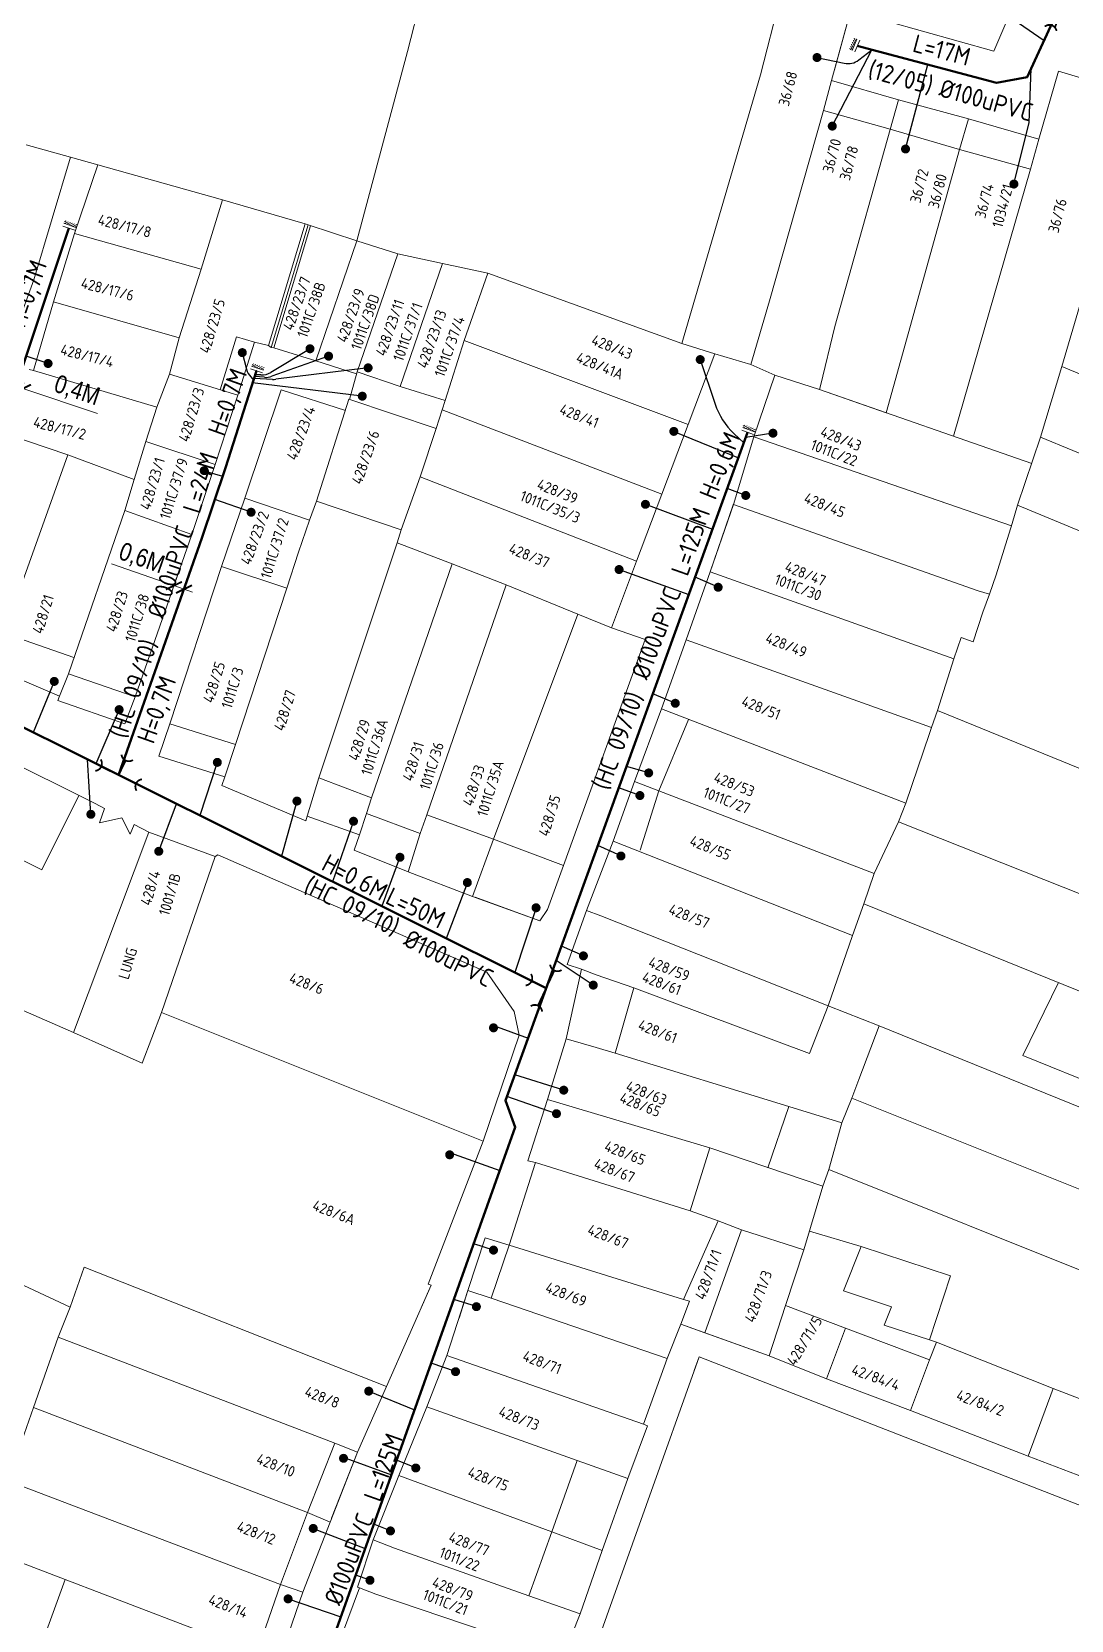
# Model space of a CAD drawing. Header units: inches. Extents: x 595615 to 1194060, y 1190840 to 2385448.
# Drawn here: x 596665.9 to 596723.7, y 1191981.4 to 1192069.7 of the extents above; entities that cross this region are included whole.
import ezdxf
from ezdxf.enums import TextEntityAlignment as Align

# ---------------------------------------------------------------- set-up
doc = ezdxf.new("R2010")
doc.units = ezdxf.units.IN
doc.header["$MEASUREMENT"] = 0
doc.layers.get('Defpoints').update_dxf_attribs({"color": 1})
for name, color, linetype, lineweight in [('Chitiet', 4, 'Continuous', 9), ('DN 100 uPVC', 4, 'Continuous', 50), ('DN 25 PE', 40, 'Continuous', 30), ('DOSAU', 2, 'Continuous', 20), ('DUONG CACH LE', 112, 'Continuous', 5), ('NAM-CDAI', 220, 'Continuous', 25), ('Nen_HTHANH-TP', 9, 'Continuous', 0), ('Nen_SN-HTHANH-TP_new', 7, 'Continuous', 0), ('Nen_SN_HTHANH_old', 9, 'Continuous', 0), ('Te', 4, 'Continuous', 15), ('TEXT PIPE', 3, 'Continuous', 25), ('TLK 15', 220, 'Continuous', 20)]:
    doc.layers.add(name, color=color, linetype=linetype, lineweight=lineweight)
doc.styles.add('Sonha_QTB', font='isocp.shx', dxfattribs={"height": 0.6, "bigfont": 'bigfont.shx'})
doc.styles.add('text', font='isocp2.shx')
doc.styles.add('VNI-HC', font='VHELVCN_0.TTF')
doc.dimstyles.new('DUONG KICH THUOC', dxfattribs={"dimtxt": 1, "dimasz": 0.7, "dimexe": 0.5, "dimexo": 0.3, "dimgap": 0.2, "dimtad": 1, "dimzin": 0, "dimdsep": 46, "dimtxsty": 'VNI-HC', "dimblk": 'ARCHTICK', "dimcen": 0.09, "dimdle": 0.5, "dimclrd": 256, "dimclre": 256, "dimclrt": 256, "dimadec": 0, "dimazin": 0, "dimtfac": 1, "dimtofl": 0, "dimtmove": 0, "dimatfit": 3, "dimfxl": 1, "dimtolj": 1, "dimtzin": 0, "dimlwd": -1, "dimlwe": -1, "dimarcsym": 0})

# ---------------------------------------------------------------- blocks, each defined once
blk = doc.blocks.new('BIT')
at = {"layer": 'Chitiet', "ltscale": 100}
for p, q in [((0.35, 0), (-0.35, 0)), ((-0.303, -0.163), (-0.35, -0.21)), ((0.35, -0.163), (-0.35, -0.163)), ((-0.179, -0.163), (-0.342, -0.325)), ((-0.056, -0.163), (-0.218, -0.325)), ((0.068, -0.163), (-0.094, -0.325)), ((0.192, -0.163), (0.029, -0.325)), ((0.316, -0.163), (0.153, -0.325)), ((0.35, -0.252), (0.277, -0.325))]:
    blk.add_line(p, q, dxfattribs=at)
blk = doc.blocks.new('TLK 15')
at = {"layer": 'TLK 15', "linetype": 'Continuous', "const_width": 0.25}
blk.add_lwpolyline([(-0.125, 0, 1), (0.125, 0, 1)], format="xyb", close=True, dxfattribs=at)
blk = doc.blocks.new('ONG NOI')
at = {"layer": 'Chitiet', "ltscale": 100, "const_width": 0.1}
for points in [[(-0.946, -0.347, 0.571257), (-0.946, 0.353)], [(0.973, 0.353, 0.571257), (0.973, -0.347)]]:
    blk.add_lwpolyline(points, format="xyb", dxfattribs=at)
for points in [[(0.825, 0.203), (-0.799, 0.203)], [(0.825, -0.197), (-0.799, -0.197)]]:
    blk.add_lwpolyline(points, dxfattribs=at)
blk = doc.blocks.new('TE1')
at = {"layer": 'Chitiet', "ltscale": 100, "const_width": 0.1}
for points in [[(-0.35, 1.276, 0.571257), (0.35, 1.276)], [(1.098, 0.35, 0.571257), (1.098, -0.35)], [(0.35, -1.276, 0.571257), (-0.35, -1.276)]]:
    blk.add_lwpolyline(points, format="xyb", dxfattribs=at)
for points in [[(0, -1.076), (0, 1.076)], [(0.898, 0), (0, 0)]]:
    blk.add_lwpolyline(points, dxfattribs=at)
blk = doc.blocks.new('_ArchTick')
at = {"color": 0, "linetype": 'ByBlock', "const_width": 0.15}
blk.add_lwpolyline([(-0.5, -0.5), (0.5, 0.5)], dxfattribs=at)
blk = doc.blocks.new('*D222')
at = {"layer": 'Defpoints', "color": 0}
for p in [(596665.05, 1192050.014), (596665.428, 1192049.888), (596665.428, 1192049.888)]:
    blk.add_point(p, dxfattribs=at)
at = {"layer": 'DUONG CACH LE'}
for p, q in [((596665.05, 1192050.014), (596664.386, 1192050.234)), ((596664.956, 1192049.729), (596664.893, 1192049.539)), ((596665.334, 1192049.604), (596665.271, 1192049.414)), ((596665.428, 1192049.888), (596669.577, 1192048.513))]:
    blk.add_line(p, q, dxfattribs=at)
at = {"layer": 'DUONG CACH LE', "xscale": 0.7, "yscale": 0.7, "zscale": 0.7}
for p, rotation in [((596665.05, 1192050.014), 341.6589083377904), ((596665.428, 1192049.888), 161.6589083377903)]:
    blk.add_blockref('_ArchTick', p, dxfattribs=dict(at, rotation=rotation))
at = {"layer": 'DUONG CACH LE', "insert": (596668.418, 1192049.737), "char_height": 1, "attachment_point": 5, "rotation": 341.65891, "style": 'VNI-HC'}
blk.add_mtext('\\A1;0,4M', dxfattribs=at)
blk = doc.blocks.new('*D223')
at = {"layer": 'Defpoints', "color": 0}
for p in [(596673.815, 1192038.935), (596673.815, 1192038.935), (596674.376, 1192038.739)]:
    blk.add_point(p, dxfattribs=at)
at = {"layer": 'DUONG CACH LE'}
for p, q in [((596673.815, 1192038.935), (596670.35, 1192040.145)), ((596673.914, 1192039.218), (596673.98, 1192039.407)), ((596674.848, 1192038.574), (596673.815, 1192038.935)), ((596674.475, 1192039.022), (596674.541, 1192039.211))]:
    blk.add_line(p, q, dxfattribs=at)
at = {"layer": 'DUONG CACH LE', "xscale": 0.7, "yscale": 0.7, "zscale": 0.7}
for p, rotation in [((596673.815, 1192038.935), 160.7590098536784), ((596674.376, 1192038.739), 340.7590098536784)]:
    blk.add_blockref('_ArchTick', p, dxfattribs=dict(at, rotation=rotation))
at = {"layer": 'DUONG CACH LE', "insert": (596672.015, 1192040.408), "char_height": 1, "attachment_point": 5, "rotation": 340.75901, "style": 'VNI-HC'}
blk.add_mtext('\\A1;0,6M', dxfattribs=at)

msp = doc.modelspace()

# ---------------------------------------------------------------- linework, layer by layer
at = {"layer": 'DN 100 uPVC'}
for points in [[(596711.79, 1192068.939), (596719.532, 1192066.893), (596721.24, 1192067.207), (596722.757, 1192070.512)], [(596659.602, 1192033.496), (596665.401, 1192051.076), (596667.984, 1192058.812)], [(596678.406, 1192050.876), (596678.406, 1192050.876), (596676.685, 1192045.492), (596675.375, 1192041.583), (596670.746, 1192028.404)], [(596664.773, 1191930.098), (596692.787, 1192008.835), (596692.787, 1192008.835), (596692.239, 1192010.312), (596705.699, 1192047.455)], [(596694.504, 1192016.561), (596662.705, 1192032.412), (596648.676, 1192037.313)]]:
    msp.add_lwpolyline(points, dxfattribs=at)
at = {"layer": 'DN 25 PE'}
for p, q in [((596719.319, 1192071.208), (596722.174, 1192069.242)), ((596710.404, 1192064.484), (596712.61, 1192068.723)), ((596711.886, 1192068.165), (596712.61, 1192068.723)), ((596709.556, 1192068.298), (596711.069, 1192067.979)), ((596714.477, 1192063.212), (596715.716, 1192067.902)), ((596721.351, 1192064.691), (596721.459, 1192067.684)), ((596720.5, 1192061.263), (596721.351, 1192064.691)), ((596677.619, 1192051.891), (596677.858, 1192050.962)), ((596681.381, 1192052.106), (596679.206, 1192050.794)), ((596666.824, 1192051.287), (596665.607, 1192051.694)), ((596682.414, 1192051.693), (596679.263, 1192050.573)), ((596684.611, 1192051.045), (596679.473, 1192050.41)), ((596703.067, 1192051.504), (596703.892, 1192049.03)), ((596678.084, 1192050.542), (596678.243, 1192050.366)), ((596684.287, 1192049.468), (596678.192, 1192050.206)), ((596679.304, 1192050.404), (596678.271, 1192050.452)), ((596678.858, 1192050.518), (596678.304, 1192050.557)), ((596678.65, 1192050.651), (596678.338, 1192050.664)), ((596701.599, 1192047.512), (596705.186, 1192046.039)), ((596704.936, 1192047.39), (596705.487, 1192046.869)), ((596707.11, 1192047.41), (596705.596, 1192047.17)), ((596675.502, 1192045.328), (596676.525, 1192045.015)), ((596705.596, 1192043.949), (596704.569, 1192044.335)), ((596678.106, 1192043.016), (596676.091, 1192043.72)), ((596700.02, 1192043.457), (596703.748, 1192042.072)), ((596698.557, 1192039.832), (596702.433, 1192038.442)), ((596704.064, 1192038.846), (596702.783, 1192039.407)), ((596667.169, 1192033.613), (596665.987, 1192030.776)), ((596701.681, 1192032.395), (596700.436, 1192032.93)), ((596670.773, 1192032.043), (596669.481, 1192029.034)), ((596669.201, 1192026.222), (596669.01, 1192029.269)), ((596676.23, 1192029.111), (596675.262, 1192026.153)), ((596700.202, 1192028.523), (596698.969, 1192028.884)), ((596699.713, 1192027.267), (596698.538, 1192027.693)), ((596672.975, 1192024.165), (596673.953, 1192026.805)), ((596680.655, 1192026.959), (596679.801, 1192023.89)), ((596683.798, 1192025.838), (596682.636, 1192022.477)), ((596698.66, 1192023.905), (596697.374, 1192024.482)), ((596686.381, 1192023.834), (596685.369, 1192021.114)), ((596690.124, 1192022.427), (596688.955, 1192019.327)), ((596693.943, 1192021.028), (596692.758, 1192017.431)), ((596696.575, 1192018.352), (596695.348, 1192018.892)), ((596697.123, 1192016.726), (596695.057, 1192018.089)), ((596691.579, 1192014.477), (596693.496, 1192013.782)), ((596695.483, 1192010.886), (596692.757, 1192011.742)), ((596695.077, 1192009.579), (596692.319, 1192010.532)), ((596689.142, 1192007.419), (596691.93, 1192006.427)), ((596691.578, 1192001.993), (596690.477, 1192002.342)), ((596690.627, 1191998.85), (596689.379, 1191999.257)), ((596689.47, 1191995.236), (596688.116, 1191995.707)), ((596684.645, 1191994.151), (596687.191, 1191993.107)), ((596683.369, 1191990.418), (596685.905, 1191989.492)), ((596687.258, 1191989.88), (596686.195, 1191990.307)), ((596681.561, 1191986.521), (596684.451, 1191985.407)), ((596685.851, 1191986.382), (596684.93, 1191986.752)), ((596684.714, 1191983.636), (596683.922, 1191983.919)), ((596680.161, 1191982.602), (596683.101, 1191981.612))]:
    msp.add_line(p, q, dxfattribs=at)
for centre, radius, start, end in [((596711.276, 1192068.957), 1, 258.09377, 307.59115), ((596678.827, 1192051.212), 1, 194.46006, 222.08209), ((596678.69, 1192051.651), 1, 267.72872, 301.082), ((596678.928, 1192051.515), 1, 265.96774, 289.57482), ((596679.351, 1192051.403), 1, 267.31951, 277.04055), ((596707.686, 1192050.295), 4, 198.43265, 226.56877)]:
    msp.add_arc(centre, radius, start, end, dxfattribs=at)
at = {"layer": 'Nen_HTHANH-TP', "linetype": 'Continuous'}
for p, q in [((596689.159, 1192077.86), (596686.796, 1192068.638)), ((596707.603, 1192071.964), (596706.407, 1192067.344)), ((596710.367, 1192067.027), (596711.494, 1192071.128)), ((596711.494, 1192071.128), (596710.537, 1192067.617)), ((596711.494, 1192071.128), (596710.537, 1192067.617)), ((596720.644, 1192071.615), (596719.389, 1192068.65)), ((596720.644, 1192071.615), (596719.389, 1192068.65)), ((596719.389, 1192068.65), (596720.644, 1192071.615)), ((596686.796, 1192068.638), (596683.985, 1192058.115)), ((596706.407, 1192067.344), (596702.039, 1192052.4)), ((596710.367, 1192067.027), (596709.909, 1192065.356)), ((596710.367, 1192067.027), (596709.909, 1192065.356)), ((596710.367, 1192067.027), (596709.909, 1192065.356)), ((596714.078, 1192065.95), (596710.367, 1192067.027)), ((596710.367, 1192067.027), (596714.078, 1192065.95)), ((596722.977, 1192067.547), (596721.89, 1192063.766)), ((596722.977, 1192067.547), (596727.658, 1192066.111)), ((596714.078, 1192065.95), (596710.538, 1192053.347)), ((596710.538, 1192053.347), (596714.078, 1192065.95)), ((596710.538, 1192053.347), (596714.078, 1192065.95)), ((596717.979, 1192064.883), (596714.078, 1192065.95)), ((596714.078, 1192065.95), (596717.979, 1192064.883)), ((596709.909, 1192065.356), (596706.917, 1192054.764)), ((596709.909, 1192065.356), (596706.917, 1192054.764)), ((596709.909, 1192065.356), (596706.917, 1192054.764)), ((596709.909, 1192065.356), (596713.62, 1192064.309)), ((596713.62, 1192064.309), (596717.471, 1192063.182)), ((596717.471, 1192063.182), (596717.979, 1192064.883)), ((596717.471, 1192063.182), (596717.979, 1192064.883)), ((596717.979, 1192064.883), (596717.471, 1192063.182)), ((596721.89, 1192063.766), (596717.979, 1192064.883)), ((596717.979, 1192064.883), (596721.89, 1192063.766)), ((596717.979, 1192064.883), (596721.89, 1192063.766)), ((596665.6, 1192063.441), (596668.071, 1192062.763)), ((596721.421, 1192062.096), (596717.471, 1192063.182)), ((596721.421, 1192062.096), (596721.89, 1192063.766)), ((596721.89, 1192063.766), (596721.421, 1192062.096)), ((596721.421, 1192062.096), (596721.89, 1192063.766)), ((596666.026, 1192055.941), (596668.071, 1192062.763)), ((596668.071, 1192062.763), (596669.581, 1192062.334)), ((596669.581, 1192062.334), (596668.294, 1192058.513)), ((596669.581, 1192062.334), (596676.513, 1192060.379)), ((596717.148, 1192047.243), (596721.421, 1192062.096)), ((596676.513, 1192060.379), (596675.326, 1192056.538)), ((596681.114, 1192059.043), (596676.513, 1192060.379)), ((596679.069, 1192052.281), (596681.114, 1192059.043)), ((596679.219, 1192052.182), (596681.274, 1192058.993)), ((596679.369, 1192052.162), (596681.414, 1192058.943)), ((596681.114, 1192059.043), (596681.274, 1192058.993)), ((596683.985, 1192058.115), (596681.274, 1192058.993)), ((596668.294, 1192058.513), (596667.127, 1192054.722)), ((596675.326, 1192056.538), (596668.294, 1192058.513)), ((596681.7, 1192051.434), (596683.985, 1192058.115)), ((596683.985, 1192058.115), (596686.265, 1192057.377)), ((596666.026, 1192055.941), (596662.185, 1192057.128)), ((596684.001, 1192050.815), (596686.265, 1192057.377)), ((596688.746, 1192056.849), (596686.265, 1192057.377)), ((596674.109, 1192052.717), (596675.326, 1192056.538)), ((596686.391, 1192050.007), (596688.746, 1192056.849)), ((596688.746, 1192056.849), (596691.256, 1192056.311)), ((596691.256, 1192056.311), (596689.939, 1192052.56)), ((596691.256, 1192056.311), (596702.039, 1192052.4)), ((596665.088, 1192053.35), (596666.026, 1192055.941)), ((596667.127, 1192054.722), (596666.01, 1192050.891)), ((596674.109, 1192052.717), (596667.127, 1192054.722)), ((596706.917, 1192054.764), (596705.87, 1192051.223)), ((596705.87, 1192051.223), (596706.917, 1192054.764)), ((596705.87, 1192051.223), (596706.917, 1192054.764)), ((596723.16, 1192051.117), (596724.237, 1192054.778)), ((596724.237, 1192054.778), (596723.16, 1192051.117)), ((596724.237, 1192054.778), (596723.16, 1192051.117)), ((596673.571, 1192050.697), (596674.109, 1192052.717)), ((596677.289, 1192052.76), (596676.381, 1192049.829)), ((596677.289, 1192052.76), (596678.289, 1192052.481)), ((596710.538, 1192053.347), (596709.751, 1192050.036)), ((596709.751, 1192050.036), (596710.538, 1192053.347)), ((596710.538, 1192053.347), (596709.751, 1192050.036)), ((596677.372, 1192049.52), (596678.289, 1192052.481)), ((596678.289, 1192052.481), (596679.069, 1192052.281)), ((596679.069, 1192052.281), (596679.219, 1192052.182)), ((596679.219, 1192052.182), (596679.369, 1192052.162)), ((596679.369, 1192052.162), (596681.7, 1192051.434)), ((596689.939, 1192052.56), (596688.892, 1192049.229)), ((596689.939, 1192052.56), (596702.393, 1192047.89)), ((596702.039, 1192052.4), (596703.87, 1192051.831)), ((596703.87, 1192051.831), (596702.393, 1192047.89)), ((596702.393, 1192047.89), (596703.87, 1192051.831)), ((596705.87, 1192051.223), (596703.87, 1192051.831)), ((596703.87, 1192051.831), (596705.87, 1192051.223)), ((596665.78, 1192050.951), (596666.01, 1192050.891)), ((596672.862, 1192048.866), (596666.01, 1192050.891)), ((596681.7, 1192051.434), (596683.971, 1192050.705)), ((596683.583, 1192049.281), (596684.001, 1192050.815)), ((596684.001, 1192050.815), (596686.391, 1192050.007)), ((596705.87, 1192051.223), (596707.221, 1192050.644)), ((596705.87, 1192051.223), (596707.221, 1192050.644)), ((596705.87, 1192051.223), (596707.221, 1192050.644)), ((596723.16, 1192051.117), (596721.973, 1192047.196)), ((596723.16, 1192051.117), (596721.973, 1192047.196)), ((596723.16, 1192051.117), (596721.973, 1192047.196)), ((596723.16, 1192051.117), (596743.207, 1192042.783)), ((596672.862, 1192048.866), (596673.571, 1192050.697)), ((596677.372, 1192049.52), (596673.571, 1192050.697)), ((596686.391, 1192050.007), (596688.892, 1192049.229)), ((596707.221, 1192050.644), (596706.053, 1192047.203)), ((596706.053, 1192047.203), (596707.221, 1192050.644)), ((596707.221, 1192050.644), (596706.053, 1192047.203)), ((596707.221, 1192050.644), (596709.691, 1192049.836)), ((596707.221, 1192050.644), (596709.691, 1192049.836)), ((596707.221, 1192050.644), (596709.691, 1192049.836)), ((596709.751, 1192050.036), (596709.691, 1192049.836)), ((596709.691, 1192049.836), (596709.751, 1192050.036)), ((596709.751, 1192050.036), (596709.691, 1192049.836)), ((596676.115, 1192045.679), (596677.372, 1192049.52)), ((596677.756, 1192043.8), (596679.785, 1192049.826)), ((596679.785, 1192049.826), (596683.346, 1192048.679)), ((596683.542, 1192049.295), (596681.736, 1192043.624)), ((596683.542, 1192049.295), (596688.393, 1192047.679)), ((596688.892, 1192049.229), (596688.732, 1192048.709)), ((596709.691, 1192049.836), (596721.49, 1192045.733)), ((596709.691, 1192049.836), (596713.392, 1192048.549)), ((596709.691, 1192049.836), (596713.392, 1192048.549)), ((596672.264, 1192046.956), (596672.862, 1192048.866)), ((596688.393, 1192047.679), (596688.732, 1192048.709)), ((596688.732, 1192048.709), (596700.926, 1192044.019)), ((596667.914, 1192046.212), (596664.583, 1192047.34)), ((596688.393, 1192047.679), (596687.495, 1192044.978)), ((596702.393, 1192047.89), (596700.926, 1192044.019)), ((596700.926, 1192044.019), (596702.393, 1192047.89)), ((596671.605, 1192044.845), (596672.264, 1192046.956)), ((596676.115, 1192045.679), (596672.264, 1192046.956)), ((596706.053, 1192047.203), (596704.916, 1192043.452)), ((596706.053, 1192047.203), (596704.916, 1192043.452)), ((596706.053, 1192047.203), (596704.916, 1192043.452)), ((596720.359, 1192042.262), (596706.053, 1192047.203)), ((596716.826, 1192043.482), (596706.053, 1192047.203)), ((596706.053, 1192047.203), (596716.826, 1192043.482)), ((596721.554, 1192045.926), (596721.973, 1192047.196)), ((596721.973, 1192047.196), (596721.554, 1192045.926)), ((596721.973, 1192047.196), (596721.554, 1192045.926)), ((596721.973, 1192047.196), (596747.572, 1192036.527)), ((596664.392, 1192036.29), (596667.914, 1192046.212)), ((596671.605, 1192044.845), (596667.914, 1192046.212)), ((596674.808, 1192041.778), (596676.115, 1192045.679)), ((596720.707, 1192043.405), (596721.554, 1192045.926)), ((596721.554, 1192045.926), (596720.707, 1192043.405)), ((596721.554, 1192045.926), (596720.707, 1192043.405)), ((596671.087, 1192043.105), (596671.605, 1192044.845)), ((596687.495, 1192044.978), (596686.448, 1192042.037)), ((596687.495, 1192044.978), (596699.519, 1192040.288)), ((596676.459, 1192040.009), (596677.756, 1192043.8)), ((596677.756, 1192043.8), (596681.357, 1192042.583)), ((596700.926, 1192044.019), (596699.519, 1192040.288)), ((596699.519, 1192040.288), (596700.926, 1192044.019)), ((596667.954, 1192034.032), (596671.087, 1192043.105)), ((596674.808, 1192041.778), (596671.087, 1192043.105)), ((596681.736, 1192043.624), (596681.357, 1192042.583)), ((596681.736, 1192043.624), (596686.448, 1192042.037)), ((596704.916, 1192043.452), (596703.619, 1192039.711)), ((596703.619, 1192039.711), (596704.906, 1192043.432)), ((596704.906, 1192043.432), (596703.619, 1192039.711)), ((596704.906, 1192043.432), (596704.916, 1192043.452)), ((596704.916, 1192043.452), (596704.906, 1192043.432)), ((596704.916, 1192043.452), (596718.51, 1192038.653)), ((596704.916, 1192043.452), (596718.51, 1192038.653)), ((596704.916, 1192043.452), (596718.51, 1192038.653)), ((596720.707, 1192043.405), (596720.397, 1192042.385)), ((596720.397, 1192042.385), (596720.707, 1192043.405)), ((596720.707, 1192043.405), (596720.397, 1192042.385)), ((596720.707, 1192043.405), (596742.644, 1192034.283)), ((596681.357, 1192042.583), (596680.749, 1192040.793)), ((596686.448, 1192042.037), (596686.228, 1192041.307)), ((596719.52, 1192039.544), (596720.397, 1192042.385)), ((596719.52, 1192039.544), (596720.397, 1192042.385)), ((596720.397, 1192042.385), (596719.52, 1192039.544)), ((596674.808, 1192041.778), (596671.655, 1192032.745)), ((596681.869, 1192028.244), (596686.228, 1192041.307)), ((596686.228, 1192041.307), (596689.279, 1192040.15)), ((596680.749, 1192040.793), (596680.09, 1192038.792)), ((596699.519, 1192040.288), (596698.132, 1192036.587)), ((596698.132, 1192036.587), (596699.519, 1192040.288)), ((596673.586, 1192031.257), (596676.459, 1192040.009)), ((596676.459, 1192040.009), (596680.09, 1192038.792)), ((596689.279, 1192040.15), (596684.8, 1192027.136)), ((596689.279, 1192040.15), (596692.28, 1192038.972)), ((596703.619, 1192039.711), (596702.283, 1192035.93)), ((596703.619, 1192039.711), (596702.283, 1192035.93)), ((596703.619, 1192039.711), (596702.283, 1192035.93)), ((596717.163, 1192034.862), (596703.619, 1192039.711)), ((596717.163, 1192034.862), (596703.619, 1192039.711)), ((596703.619, 1192039.711), (596717.163, 1192034.862)), ((596719.141, 1192038.454), (596719.52, 1192039.544)), ((596719.141, 1192038.454), (596719.52, 1192039.544)), ((596719.141, 1192038.454), (596719.52, 1192039.544)), ((596677.247, 1192030.1), (596680.09, 1192038.792)), ((596687.88, 1192026.199), (596692.28, 1192038.972)), ((596692.28, 1192038.972), (596696.261, 1192037.355)), ((596718.51, 1192038.653), (596719.141, 1192038.454)), ((596718.51, 1192038.653), (596719.141, 1192038.454)), ((596718.51, 1192038.653), (596719.141, 1192038.454)), ((596719.141, 1192038.454), (596718.781, 1192037.463)), ((596718.781, 1192037.463), (596719.141, 1192038.454)), ((596718.781, 1192037.463), (596719.141, 1192038.454)), ((596691.581, 1192024.842), (596696.261, 1192037.355)), ((596698.132, 1192036.587), (596696.261, 1192037.355)), ((596718.781, 1192037.463), (596718.233, 1192035.803)), ((596718.233, 1192035.803), (596718.781, 1192037.463)), ((596718.233, 1192035.803), (596718.781, 1192037.463)), ((596664.392, 1192036.29), (596668.263, 1192034.943)), ((596700.003, 1192035.938), (596695.473, 1192023.385)), ((596700.003, 1192035.938), (596695.473, 1192023.385)), ((596698.132, 1192036.587), (596700.003, 1192035.938)), ((596700.003, 1192035.938), (596698.132, 1192036.587)), ((596702.283, 1192035.93), (596700.906, 1192032.079)), ((596700.906, 1192032.079), (596702.283, 1192035.93)), ((596700.906, 1192032.079), (596702.283, 1192035.93)), ((596702.283, 1192035.93), (596715.926, 1192031.051)), ((596702.283, 1192035.93), (596715.926, 1192031.051)), ((596702.283, 1192035.93), (596715.926, 1192031.051)), ((596717.562, 1192036.053), (596717.163, 1192034.862)), ((596717.163, 1192034.862), (596717.562, 1192036.053)), ((596717.163, 1192034.862), (596717.562, 1192036.053)), ((596718.233, 1192035.803), (596717.562, 1192036.053)), ((596717.562, 1192036.053), (596718.233, 1192035.803)), ((596717.562, 1192036.053), (596718.233, 1192035.803)), ((596669.44, 1192026.824), (596654.184, 1192034.421)), ((596667.465, 1192032.782), (596663.644, 1192034.419)), ((596716.246, 1192032.001), (596717.163, 1192034.862)), ((596716.246, 1192032.001), (596717.163, 1192034.862)), ((596716.246, 1192032.001), (596717.163, 1192034.862)), ((596667.465, 1192032.782), (596667.954, 1192034.032)), ((596667.954, 1192034.032), (596671.655, 1192032.745)), ((596667.365, 1192032.552), (596667.465, 1192032.782)), ((596671.086, 1192031.255), (596667.365, 1192032.552)), ((596671.655, 1192032.745), (596671.086, 1192031.255)), ((596700.906, 1192032.079), (596699.419, 1192028.038)), ((596699.419, 1192028.038), (596700.906, 1192032.079)), ((596699.419, 1192028.038), (596700.906, 1192032.079)), ((596700.769, 1192027.519), (596702.416, 1192031.5)), ((596714.5, 1192026.84), (596700.906, 1192032.079)), ((596700.906, 1192032.079), (596714.5, 1192026.84)), ((596700.906, 1192032.079), (596714.5, 1192026.84)), ((596716.246, 1192032.001), (596715.926, 1192031.051)), ((596715.926, 1192031.051), (596716.246, 1192032.001)), ((596716.246, 1192032.001), (596715.926, 1192031.051)), ((596716.246, 1192032.001), (596737.673, 1192023.239)), ((596650.646, 1192031.089), (596666.473, 1192023.131)), ((596672.988, 1192029.457), (596673.586, 1192031.257)), ((596673.586, 1192031.257), (596677.247, 1192030.1)), ((596715.807, 1192030.721), (596714.5, 1192026.84)), ((596715.807, 1192030.721), (596714.5, 1192026.84)), ((596714.5, 1192026.84), (596715.807, 1192030.721)), ((596715.926, 1192031.051), (596715.807, 1192030.721)), ((596715.926, 1192031.051), (596715.807, 1192030.721)), ((596715.807, 1192030.721), (596715.926, 1192031.051)), ((596676.649, 1192028.299), (596677.247, 1192030.1)), ((596676.649, 1192028.299), (596672.988, 1192029.457)), ((596676.489, 1192027.819), (596676.649, 1192028.299)), ((596681.22, 1192026.113), (596681.869, 1192028.244)), ((596681.869, 1192028.244), (596684.8, 1192027.136)), ((596698.232, 1192024.737), (596699.419, 1192028.038)), ((596698.232, 1192024.737), (596699.419, 1192028.038)), ((596699.419, 1192028.038), (596698.511, 1192025.507)), ((596699.419, 1192028.038), (596712.733, 1192022.929)), ((596712.733, 1192022.929), (596699.419, 1192028.038)), ((596699.419, 1192028.038), (596712.733, 1192022.929)), ((596666.473, 1192023.131), (596668.54, 1192027.273)), ((596681.151, 1192025.863), (596676.489, 1192027.819)), ((596684.8, 1192027.136), (596684.52, 1192026.276)), ((596700.769, 1192027.519), (596699.732, 1192024.238)), ((596669.955, 1192026.548), (596669.44, 1192026.824)), ((596669.955, 1192026.548), (596669.683, 1192025.745)), ((596681.151, 1192025.863), (596681.22, 1192026.113)), ((596681.22, 1192026.113), (596684.131, 1192025.086)), ((596684.52, 1192026.276), (596684.131, 1192025.086)), ((596687.511, 1192025.158), (596684.52, 1192026.276)), ((596687.511, 1192025.158), (596687.88, 1192026.199)), ((596687.88, 1192026.199), (596691.581, 1192024.842)), ((596714.5, 1192026.84), (596714.081, 1192025.81)), ((596714.5, 1192026.84), (596714.081, 1192025.81)), ((596714.081, 1192025.81), (596714.5, 1192026.84)), ((596668.24, 1192014.083), (596672.421, 1192025.226)), ((596669.683, 1192025.745), (596670.931, 1192026.025)), ((596670.931, 1192026.025), (596671.378, 1192025.117)), ((596671.378, 1192025.117), (596671.61, 1192025.661)), ((596672.421, 1192025.226), (596671.61, 1192025.661)), ((596676.102, 1192023.879), (596672.421, 1192025.226)), ((596698.511, 1192025.507), (596698.232, 1192024.737)), ((596714.081, 1192025.81), (596712.733, 1192022.929)), ((596714.081, 1192025.81), (596712.733, 1192022.929)), ((596712.733, 1192022.929), (596714.081, 1192025.81)), ((596714.081, 1192025.81), (596727.825, 1192020.341)), ((596684.131, 1192025.086), (596683.842, 1192024.225)), ((596686.833, 1192023.018), (596687.511, 1192025.158)), ((596690.414, 1192021.661), (596691.581, 1192024.842)), ((596691.581, 1192024.842), (596695.473, 1192023.385)), ((596698.232, 1192024.737), (596696.755, 1192020.866)), ((596696.755, 1192020.866), (596698.232, 1192024.737)), ((596696.755, 1192020.866), (596698.232, 1192024.737)), ((596711.536, 1192019.488), (596698.232, 1192024.737)), ((596698.232, 1192024.737), (596711.536, 1192019.488)), ((596698.232, 1192024.737), (596711.536, 1192019.488)), ((596676.102, 1192023.879), (596673.119, 1192015.197)), ((596676.252, 1192023.969), (596676.102, 1192023.879)), ((596691.207, 1192017.451), (596676.252, 1192023.969)), ((596683.842, 1192024.225), (596686.833, 1192023.018)), ((596686.833, 1192023.018), (596690.414, 1192021.661)), ((596695.473, 1192023.385), (596694.575, 1192020.924)), ((596694.575, 1192020.924), (596695.473, 1192023.385)), ((596712.733, 1192022.929), (596712.154, 1192021.248)), ((596712.733, 1192022.929), (596712.154, 1192021.248)), ((596712.154, 1192021.248), (596712.733, 1192022.929)), ((596690.414, 1192021.661), (596694.155, 1192020.304)), ((596694.155, 1192020.304), (596690.564, 1192021.611)), ((596694.575, 1192020.924), (596694.155, 1192020.304)), ((596694.155, 1192020.304), (596694.575, 1192020.924)), ((596696.755, 1192020.866), (596695.677, 1192017.875)), ((596696.755, 1192020.866), (596695.677, 1192017.875)), ((596695.677, 1192017.875), (596696.755, 1192020.866)), ((596697.545, 1192020.576), (596696.755, 1192020.866)), ((596697.545, 1192020.576), (596696.755, 1192020.866)), ((596696.755, 1192020.866), (596697.545, 1192020.576)), ((596712.154, 1192021.248), (596711.536, 1192019.488)), ((596711.536, 1192019.488), (596712.154, 1192021.248)), ((596711.536, 1192019.488), (596712.154, 1192021.248)), ((596733.571, 1192012.575), (596712.154, 1192021.248)), ((596710.179, 1192015.577), (596697.545, 1192020.576)), ((596710.179, 1192015.577), (596697.545, 1192020.576)), ((596697.545, 1192020.576), (596710.179, 1192015.577)), ((596710.179, 1192015.577), (596711.536, 1192019.488)), ((596711.536, 1192019.488), (596710.179, 1192015.577)), ((596710.179, 1192015.577), (596711.536, 1192019.488)), ((596689.257, 1192018.3), (596691.207, 1192017.451)), ((596691.207, 1192017.451), (596692.719, 1192015.262)), ((596692.719, 1192015.262), (596691.207, 1192017.451)), ((596696.467, 1192017.605), (596695.62, 1192013.735)), ((596696.467, 1192017.605), (596695.62, 1192013.735)), ((596695.62, 1192013.735), (596696.467, 1192017.605)), ((596695.677, 1192017.875), (596696.467, 1192017.605)), ((596695.677, 1192017.875), (596696.467, 1192017.605)), ((596696.467, 1192017.605), (596695.677, 1192017.875)), ((596697.288, 1192017.306), (596696.467, 1192017.605)), ((596696.467, 1192017.605), (596697.288, 1192017.306)), ((596696.467, 1192017.605), (596697.288, 1192017.306)), ((596699.378, 1192016.568), (596697.288, 1192017.306)), ((596697.288, 1192017.306), (596699.378, 1192016.568)), ((596697.288, 1192017.306), (596699.378, 1192016.568)), ((596699.378, 1192016.568), (596698.331, 1192012.937)), ((596709.141, 1192012.926), (596699.378, 1192016.568)), ((596699.378, 1192016.568), (596709.141, 1192012.926)), ((596699.378, 1192016.568), (596709.141, 1192012.926)), ((596720.991, 1192012.815), (596722.978, 1192016.867)), ((596710.179, 1192015.577), (596709.141, 1192012.926)), ((596709.141, 1192012.926), (596710.179, 1192015.577)), ((596710.179, 1192015.577), (596709.141, 1192012.926)), ((596713.02, 1192014.459), (596710.179, 1192015.577)), ((596713.02, 1192014.459), (596710.179, 1192015.577)), ((596713.02, 1192014.459), (596710.179, 1192015.577)), ((596665.149, 1192015.45), (596668.24, 1192014.083)), ((596673.119, 1192015.197), (596672.052, 1192012.386)), ((596690.995, 1192008.051), (596673.119, 1192015.197)), ((596692.719, 1192015.262), (596693.01, 1192013.943)), ((596693.01, 1192013.943), (596692.719, 1192015.262)), ((596672.052, 1192012.386), (596668.24, 1192014.083)), ((596693.01, 1192013.943), (596690.995, 1192008.051)), ((596690.995, 1192008.051), (596693.01, 1192013.943)), ((596695.62, 1192013.735), (596694.573, 1192010.374)), ((596695.62, 1192013.735), (596694.573, 1192010.374)), ((596694.573, 1192010.374), (596695.62, 1192013.735)), ((596695.62, 1192013.735), (596697.291, 1192013.266)), ((596697.291, 1192013.266), (596695.62, 1192013.735)), ((596695.62, 1192013.735), (596697.291, 1192013.266)), ((596713.02, 1192014.459), (596711.882, 1192011.488)), ((596711.882, 1192011.488), (596713.02, 1192014.459)), ((596711.882, 1192011.488), (596713.02, 1192014.459)), ((596713.02, 1192014.459), (596735.337, 1192005.387)), ((596697.291, 1192013.266), (596698.331, 1192012.937)), ((596698.331, 1192012.937), (596697.291, 1192013.266)), ((596697.291, 1192013.266), (596698.331, 1192012.937)), ((596698.331, 1192012.937), (596707.983, 1192009.975)), ((596707.983, 1192009.975), (596698.331, 1192012.937)), ((596698.331, 1192012.937), (596707.983, 1192009.975)), ((596735.596, 1192006.907), (596720.991, 1192012.815)), ((596711.882, 1192011.488), (596711.483, 1192010.448)), ((596711.483, 1192010.448), (596711.882, 1192011.488)), ((596711.882, 1192011.488), (596711.483, 1192010.448)), ((596694.573, 1192010.374), (596693.486, 1192006.953)), ((596694.573, 1192010.374), (596693.486, 1192006.953)), ((596693.486, 1192006.953), (596694.573, 1192010.374)), ((596703.605, 1192007.671), (596694.573, 1192010.374)), ((596694.573, 1192010.374), (596703.605, 1192007.671)), ((596694.573, 1192010.374), (596703.605, 1192007.671)), ((596710.944, 1192009.077), (596711.483, 1192010.448)), ((596710.944, 1192009.077), (596711.483, 1192010.448)), ((596710.944, 1192009.077), (596711.483, 1192010.448)), ((596711.483, 1192010.448), (596733.42, 1192001.655)), ((596707.983, 1192009.975), (596706.826, 1192006.574)), ((596707.983, 1192009.975), (596710.944, 1192009.077)), ((596710.944, 1192009.077), (596707.983, 1192009.975)), ((596707.983, 1192009.975), (596710.944, 1192009.077)), ((596710.206, 1192006.477), (596710.944, 1192009.077)), ((596710.206, 1192006.477), (596710.944, 1192009.077)), ((596710.206, 1192006.477), (596710.944, 1192009.077)), ((596690.995, 1192008.051), (596687.951, 1192000.109)), ((596690.995, 1192008.051), (596687.951, 1192000.109)), ((596703.605, 1192007.671), (596702.508, 1192004.17)), ((596709.887, 1192005.546), (596703.605, 1192007.671)), ((596703.605, 1192007.671), (596709.887, 1192005.546)), ((596703.605, 1192007.671), (596709.887, 1192005.546)), ((596693.906, 1192006.873), (596692.44, 1192002.272)), ((596692.44, 1192002.272), (596693.906, 1192006.873)), ((596693.906, 1192006.873), (596692.44, 1192002.272)), ((596693.486, 1192006.953), (596693.906, 1192006.873)), ((596693.486, 1192006.953), (596693.906, 1192006.873)), ((596693.486, 1192006.953), (596693.906, 1192006.873)), ((596693.906, 1192006.873), (596702.508, 1192004.17)), ((596693.906, 1192006.873), (596702.508, 1192004.17)), ((596693.906, 1192006.873), (596702.508, 1192004.17)), ((596709.887, 1192005.546), (596710.206, 1192006.477)), ((596709.887, 1192005.546), (596710.206, 1192006.477)), ((596709.887, 1192005.546), (596710.206, 1192006.477)), ((596710.206, 1192006.477), (596734.414, 1191996.766)), ((596708.83, 1192002.015), (596709.887, 1192005.546)), ((596708.83, 1192002.015), (596709.887, 1192005.546)), ((596709.887, 1192005.546), (596708.83, 1192002.015)), ((596656.568, 1192004.163), (596668.052, 1191998.823)), ((596702.508, 1192004.17), (596704.069, 1192003.622)), ((596702.508, 1192004.17), (596704.069, 1192003.622)), ((596702.508, 1192004.17), (596704.069, 1192003.622)), ((596702.142, 1191999.25), (596704.069, 1192003.622)), ((596704.069, 1192003.622), (596702.142, 1191999.25)), ((596704.069, 1192003.622), (596702.142, 1191999.25)), ((596704.069, 1192003.622), (596705.369, 1192003.113)), ((596704.069, 1192003.622), (596705.369, 1192003.113)), ((596705.369, 1192003.113), (596704.069, 1192003.622)), ((596691.109, 1192002.671), (596690.152, 1191999.74)), ((596691.109, 1192002.671), (596690.152, 1191999.74)), ((596690.152, 1191999.74), (596691.109, 1192002.671)), ((596692.44, 1192002.272), (596691.109, 1192002.671)), ((596692.44, 1192002.272), (596691.109, 1192002.671)), ((596691.109, 1192002.671), (596692.44, 1192002.272)), ((596692.44, 1192002.272), (596691.452, 1191999.321)), ((596702.142, 1191999.25), (596692.44, 1192002.272)), ((596702.142, 1191999.25), (596692.44, 1192002.272)), ((596692.44, 1192002.272), (596702.142, 1191999.25)), ((596705.369, 1192003.113), (596703.324, 1191997.391)), ((596705.369, 1192003.113), (596703.324, 1191997.391)), ((596705.369, 1192003.113), (596703.324, 1191997.391)), ((596708.83, 1192002.015), (596705.369, 1192003.113)), ((596705.369, 1192003.113), (596708.83, 1192002.015)), ((596708.83, 1192002.015), (596705.369, 1192003.113)), ((596712.01, 1192002.198), (596709.139, 1192003.056)), ((596707.812, 1191998.915), (596708.83, 1192002.015)), ((596707.812, 1191998.915), (596708.83, 1192002.015)), ((596707.812, 1191998.915), (596708.83, 1192002.015)), ((596711.022, 1191999.727), (596712.01, 1192002.198)), ((596712.01, 1192002.198), (596716.981, 1192000.562)), ((596668.831, 1192001.053), (596668.052, 1191998.823)), ((596685.626, 1191994.407), (596668.831, 1192001.053)), ((596715.804, 1191997.001), (596716.981, 1192000.562)), ((596688.121, 1192000.049), (596685.626, 1191994.407)), ((596688.121, 1192000.049), (596685.626, 1191994.407)), ((596688.121, 1192000.049), (596687.612, 1191998.908)), ((596687.951, 1192000.109), (596688.121, 1192000.049)), ((596687.951, 1192000.109), (596688.121, 1192000.049)), ((596690.152, 1191999.74), (596688.985, 1191996.129)), ((596688.985, 1191996.129), (596690.152, 1191999.74)), ((596690.152, 1191999.74), (596689.663, 1191998.21)), ((596690.152, 1191999.74), (596691.452, 1191999.321)), ((596690.152, 1191999.74), (596691.452, 1191999.321)), ((596690.152, 1191999.74), (596691.452, 1191999.321)), ((596713.702, 1191998.849), (596711.022, 1191999.727)), ((596667.394, 1191997.152), (596668.052, 1191998.823)), ((596691.452, 1191999.321), (596701.235, 1191995.959)), ((596691.452, 1191999.321), (596701.235, 1191995.959)), ((596691.452, 1191999.321), (596701.235, 1191995.959)), ((596701.993, 1191997.87), (596702.462, 1191999.16)), ((596701.993, 1191997.87), (596702.462, 1191999.16)), ((596702.462, 1191999.16), (596701.993, 1191997.87)), ((596702.462, 1191999.16), (596702.142, 1191999.25)), ((596702.462, 1191999.16), (596702.142, 1191999.25)), ((596702.142, 1191999.25), (596702.462, 1191999.16)), ((596706.895, 1191996.114), (596707.812, 1191998.915)), ((596706.895, 1191996.114), (596707.812, 1191998.915)), ((596707.812, 1191998.915), (596706.895, 1191996.114)), ((596711.143, 1191997.657), (596707.812, 1191998.915)), ((596707.812, 1191998.915), (596711.143, 1191997.657)), ((596707.812, 1191998.915), (596711.143, 1191997.657)), ((596713.293, 1191997.819), (596713.702, 1191998.849)), ((596701.235, 1191995.959), (596701.993, 1191997.87)), ((596701.993, 1191997.87), (596701.235, 1191995.959)), ((596701.993, 1191997.87), (596701.235, 1191995.959)), ((596703.324, 1191997.391), (596701.993, 1191997.87)), ((596703.324, 1191997.391), (596701.993, 1191997.87)), ((596706.895, 1191996.114), (596701.993, 1191997.87)), ((596666.007, 1191993.251), (596667.394, 1191997.152)), ((596682.759, 1191991.254), (596667.394, 1191997.152)), ((596703.324, 1191997.391), (596706.895, 1191996.114)), ((596706.895, 1191996.114), (596703.324, 1191997.391)), ((596711.143, 1191997.657), (596710.076, 1191994.846)), ((596711.143, 1191997.657), (596710.076, 1191994.846)), ((596710.076, 1191994.846), (596711.143, 1191997.657)), ((596711.143, 1191997.657), (596715.815, 1191995.891)), ((596715.804, 1191997.001), (596713.293, 1191997.819)), ((596715.804, 1191997.001), (596716.194, 1191996.871)), ((596703.005, 1191996.061), (596686.083, 1191948.587)), ((596688.985, 1191996.129), (596687.867, 1191993.279)), ((596687.867, 1191993.279), (596688.985, 1191996.129)), ((596688.985, 1191996.129), (596699.908, 1191992.308)), ((596702.735, 1191995.301), (596703.005, 1191996.061)), ((596703.005, 1191996.061), (596733.154, 1191984.285)), ((596703.005, 1191996.061), (596733.154, 1191984.285)), ((596710.076, 1191994.846), (596706.895, 1191996.114)), ((596710.076, 1191994.846), (596706.895, 1191996.114)), ((596710.076, 1191994.846), (596706.895, 1191996.114)), ((596716.194, 1191996.871), (596715.815, 1191995.891)), ((596722.686, 1191994.297), (596716.194, 1191996.871)), ((596701.235, 1191995.959), (596699.908, 1191992.308)), ((596715.815, 1191995.891), (596714.747, 1191993.07)), ((596685.626, 1191994.407), (596684.019, 1191990.755)), ((596685.626, 1191994.407), (596684.019, 1191990.755)), ((596714.747, 1191993.07), (596710.076, 1191994.846)), ((596714.747, 1191993.07), (596710.076, 1191994.846)), ((596722.686, 1191994.297), (596721.299, 1191990.536)), ((596732.009, 1191990.684), (596722.686, 1191994.297)), ((596664.59, 1191989.16), (596666.007, 1191993.251)), ((596681.242, 1191987.413), (596666.007, 1191993.251)), ((596687.867, 1191993.279), (596686.31, 1191989.467)), ((596686.31, 1191989.467), (596687.867, 1191993.279)), ((596687.867, 1191993.279), (596696.219, 1191990.295)), ((596721.299, 1191990.536), (596714.747, 1191993.07)), ((596721.299, 1191990.536), (596714.747, 1191993.07)), ((596700.128, 1191992.218), (596699.04, 1191989.288)), ((596700.128, 1191992.218), (596699.908, 1191992.308)), ((596681.242, 1191987.413), (596682.759, 1191991.254)), ((596684.019, 1191990.755), (596682.759, 1191991.254)), ((596684.019, 1191990.755), (596682.502, 1191986.864)), ((596684.019, 1191990.755), (596682.572, 1191987.084)), ((596696.219, 1191990.295), (596694.813, 1191986.334)), ((596696.219, 1191990.295), (596699.04, 1191989.288)), ((596730.582, 1191986.973), (596721.299, 1191990.536)), ((596730.582, 1191986.973), (596721.299, 1191990.536)), ((596679.735, 1191983.402), (596664.59, 1191989.16)), ((596686.31, 1191989.467), (596684.893, 1191985.886)), ((596684.893, 1191985.886), (596686.31, 1191989.467)), ((596686.31, 1191989.467), (596694.813, 1191986.334)), ((596699.04, 1191989.288), (596697.623, 1191985.296)), ((596681.242, 1191987.413), (596679.735, 1191983.402)), ((596682.502, 1191986.864), (596681.242, 1191987.413)), ((596682.502, 1191986.864), (596680.975, 1191982.973)), ((596682.502, 1191986.864), (596680.975, 1191982.973)), ((596667.765, 1191983.682), (596663.063, 1191985.479)), ((596684.893, 1191985.886), (596684.025, 1191983.255)), ((596684.025, 1191983.255), (596684.893, 1191985.886)), ((596684.893, 1191985.886), (596686.073, 1191985.427)), ((596694.813, 1191986.334), (596693.545, 1191982.773)), ((596694.813, 1191986.334), (596697.623, 1191985.296)), ((596686.073, 1191985.427), (596693.545, 1191982.773)), ((596697.623, 1191985.296), (596696.386, 1191981.765)), ((596666.368, 1191979.811), (596667.765, 1191983.682)), ((596678.418, 1191979.601), (596667.765, 1191983.682)), ((596679.735, 1191983.402), (596678.418, 1191979.601)), ((596680.975, 1191982.973), (596679.698, 1191979.242)), ((596680.975, 1191982.973), (596679.698, 1191979.242)), ((596680.975, 1191982.973), (596679.735, 1191983.402)), ((596684.125, 1191983.226), (596683.127, 1191980.525)), ((596683.127, 1191980.525), (596684.125, 1191983.216)), ((596684.025, 1191983.255), (596684.125, 1191983.226)), ((596684.025, 1191983.255), (596684.125, 1191983.216)), ((596684.125, 1191983.216), (596685.035, 1191982.866)), ((596685.035, 1191982.866), (596695.438, 1191979.355)), ((596693.545, 1191982.773), (596696.386, 1191981.765)), ((596696.386, 1191981.765), (596695.438, 1191979.355))]:
    msp.add_line(p, q, dxfattribs=at)
for points in [[(596711.448, 1192070.878), (596719.389, 1192068.65)], [(596717.471, 1192063.182), (596713.392, 1192048.549)]]:
    msp.add_lwpolyline(points, dxfattribs=at)

# ---------------------------------------------------------------- block references
at = {"layer": 'Chitiet'}
for name, p, rotation in [('ONG NOI', (596722.869, 1192070.783), 69.80079074102869), ('BIT', (596711.79, 1192068.939), 246.7624860175968), ('BIT', (596667.984, 1192058.812), 160.8924955228794), ('BIT', (596678.406, 1192050.876), 160.8924955228794), ('BIT', (596705.699, 1192047.455), 160.066751339334)]:
    msp.add_blockref(name, p, dxfattribs=dict(at, rotation=rotation))
at = {"layer": 'Te'}
for p, rotation in [((596670.746, 1192028.404), 64.34837793349791), ((596694.504, 1192016.561), 154.8927379521402)]:
    msp.add_blockref('TE1', p, dxfattribs=dict(at, rotation=rotation))
at = {"layer": 'TLK 15', "rotation": 359.9999999934133}
for p in [(596709.556, 1192068.298), (596710.404, 1192064.484), (596714.477, 1192063.212), (596720.5, 1192061.263)]:
    msp.add_blockref('TLK 15', p, dxfattribs=at)
at = {"layer": 'TLK 15'}
for p in [(596709.556, 1192068.298), (596710.404, 1192064.484), (596714.477, 1192063.212), (596720.5, 1192061.263), (596677.619, 1192051.891), (596681.381, 1192052.106), (596682.414, 1192051.693), (596703.067, 1192051.504), (596666.824, 1192051.287), (596684.611, 1192051.045), (596684.287, 1192049.468), (596701.599, 1192047.512), (596707.11, 1192047.41), (596675.502, 1192045.328), (596705.596, 1192043.949), (596678.106, 1192043.016), (596700.02, 1192043.457), (596698.557, 1192039.832), (596704.064, 1192038.846), (596667.169, 1192033.613), (596670.773, 1192032.043), (596701.681, 1192032.395), (596676.23, 1192029.111), (596700.202, 1192028.523), (596680.655, 1192026.959), (596699.713, 1192027.267), (596669.201, 1192026.222), (596683.798, 1192025.838), (596672.975, 1192024.165), (596686.381, 1192023.834), (596698.66, 1192023.905), (596690.124, 1192022.427), (596693.943, 1192021.028), (596696.575, 1192018.352), (596697.123, 1192016.726), (596691.579, 1192014.352), (596695.483, 1192010.886), (596695.077, 1192009.579), (596689.142, 1192007.294), (596691.578, 1192001.993), (596690.627, 1191998.85), (596689.47, 1191995.236), (596684.645, 1191994.151), (596683.244, 1191990.418), (596687.258, 1191989.88), (596681.561, 1191986.521), (596685.851, 1191986.382), (596684.714, 1191983.636), (596680.161, 1191982.602)]:
    msp.add_blockref('TLK 15', p, dxfattribs=at)

# ---------------------------------------------------------------- texts
at = {"layer": 'DOSAU', "style": 'text'}
for s, rotation, p in [('H=0,7M', 70.40123, (596665.507, 1192053.205)), ('H=0,7M', 70.40123, (596676.626, 1192047.179)), ('H=0,6M', 68.19735, (596703.911, 1192043.644)), ('H=0,7M', 70.40123, (596672.687, 1192030.08)), ('H=0,6M', 332.08838, (596681.945, 1192023.174))]:
    msp.add_text(s, height=1, rotation=rotation, dxfattribs=at).set_placement(p)
at = {"layer": 'NAM-CDAI', "style": 'text'}
for s, rotation, p in [('L=17M', 345.20646, (596714.809, 1192068.64)), ('(12/05)', 344.69393, (596712.32, 1192067.196)), ('L=24M', 72.71041, (596675.239, 1192042.884)), ('L=125M', 70.50653, (596702.36, 1192039.405)), ('(HC 09/10)', 71.72548, (596671.161, 1192030.372)), ('(HC 09/10)', 69.52161, (596697.96, 1192027.496)), ('(HC 09/10)', 333.55599, (596680.95, 1192021.922)), ('L=50M', 334.39756, (596685.503, 1192021.302)), ('L=125M', 70.50653, (596685.282, 1191987.936))]:
    msp.add_text(s, height=1, rotation=rotation, dxfattribs=at).set_placement(p)
at = {"layer": 'Nen_SN-HTHANH-TP_new', "style": 'Sonha_QTB'}
for s, rotation, p in [('36/68', 75.29862, (596707.939, 1192066.567)), ('36/70', 75.29862, (596710.384, 1192062.842)), ('36/72', 75.29862, (596715.243, 1192061.156)), ('36/74', 75.29862, (596718.856, 1192060.332)), ('36/76', 75.29862, (596722.921, 1192059.507)), ('428/17/8', 345.60832, (596671.082, 1192058.934)), ('428/23/7', 70.60264, (596680.645, 1192054.627)), ('428/17/6', 345.60832, (596670.13, 1192055.414)), ('428/23/9', 70.60264, (596683.643, 1192053.965)), ('428/23/5', 73.21915, (596675.944, 1192053.374)), ('428/23/11', 70.60264, (596685.821, 1192053.28)), ('428/23/13', 70.60264, (596688.15, 1192052.653)), ('428/43', 338.15256, (596698.168, 1192052.208)), ('428/17/4', 345.60832, (596668.998, 1192051.715)), ('428/23/3', 73.21915, (596674.789, 1192048.447)), ('428/17/2', 345.60832, (596667.471, 1192047.691)), ('428/23/4', 69.64785, (596680.878, 1192047.421)), ('428/41', 338.15256, (596696.344, 1192048.371)), ('428/23/6', 70.60264, (596684.468, 1192046.078)), ('428/43', 338.15256, (596710.892, 1192047.106)), ('428/23/1', 73.21915, (596672.625, 1192044.607)), ('428/39', 338.15256, (596695.139, 1192044.179)), ('428/45', 338.15256, (596709.986, 1192043.414)), ('428/23/2', 69.64785, (596678.312, 1192041.586)), ('428/37', 338.15256, (596693.566, 1192040.61)), ('428/47', 338.15256, (596708.916, 1192039.6)), ('428/23', 72.69189, (596670.65, 1192037.503)), ('428/21', 72.69189, (596666.548, 1192037.351)), ('428/49', 338.15256, (596707.851, 1192035.639)), ('428/25', 72.69189, (596676.05, 1192033.571)), ('428/27', 72.69189, (596679.983, 1192032.006)), ('428/51', 338.15256, (596706.453, 1192032.144)), ('428/29', 72.69189, (596684.119, 1192030.361)), ('428/31', 72.69189, (596687.117, 1192029.168)), ('428/33', 72.69189, (596690.477, 1192027.832)), ('428/53', 338.15256, (596704.96, 1192027.891)), ('428/35', 72.69189, (596694.689, 1192026.156)), ('428/55', 338.15256, (596703.629, 1192024.361)), ('428/4', 73.51862, (596672.51, 1192022.136)), ('428/57', 338.7796, (596702.451, 1192020.56)), ('LUNG', 73.51862, (596671.252, 1192017.933)), ('428/59', 338.7796, (596701.342, 1192017.626)), ('428/6', 338.7796, (596681.192, 1192016.816)), ('428/61', 338.7796, (596700.704, 1192014.154)), ('428/63', 338.7796, (596700.079, 1192010.73)), ('428/65', 338.7796, (596698.891, 1192007.393)), ('428/6A', 338.7796, (596682.712, 1192004.084)), ('428/67', 338.7796, (596697.944, 1192002.751)), ('428/71/1', 70.23501, (596703.515, 1192000.638)), ('428/71/3', 70.23501, (596706.293, 1191999.424)), ('428/69', 338.7796, (596695.617, 1191999.537)), ('428/71/5', 59.03957, (596708.858, 1191996.95)), ('428/71', 338.7796, (596694.283, 1191995.753)), ('42/84/4', 339.80707, (596712.822, 1191994.918)), ('428/8', 338.7796, (596682.058, 1191993.82)), ('42/84/2', 339.80707, (596718.63, 1191993.501)), ('428/73', 338.7796, (596693.003, 1191992.648)), ('428/10', 338.7796, (596679.483, 1191990.033)), ('428/75', 338.7796, (596691.289, 1191989.277)), ('428/12', 338.7796, (596678.395, 1191986.273)), ('428/77', 338.7796, (596690.218, 1191985.667)), ('428/79', 338.7796, (596689.311, 1191983.151)), ('428/14', 338.7796, (596676.834, 1191982.201))]:
    msp.add_text(s, height=0.6, rotation=rotation, dxfattribs=at).set_placement(p, align=Align.MIDDLE)
at = {"layer": 'Nen_SN_HTHANH_old', "style": 'Sonha_QTB'}
for s, rotation, p in [('36/78', 75.29862, (596711.329, 1192062.432)), ('36/80', 75.29862, (596716.257, 1192060.873)), ('1034/21', 75.29862, (596719.872, 1192060.052)), ('1011C/38B', 70.60264, (596681.452, 1192054.274)), ('1011C/38D', 70.60264, (596684.45, 1192053.595)), ('1011C/37/1', 70.60264, (596686.818, 1192053.041)), ('1011C/37/4', 70.60264, (596689.136, 1192052.236)), ('428/41A', 338.15256, (596697.492, 1192051.157)), ('1011C/22', 338.7796, (596710.506, 1192046.318)), ('1011C/37/9', 72.69189, (596673.814, 1192044.333)), ('1011C/35/3', 338.15256, (596694.731, 1192043.319)), ('1011C/37/2', 72.69189, (596679.416, 1192041.015)), ('1011C/30', 338.7796, (596708.508, 1192038.839)), ('1011C/38', 72.69189, (596671.773, 1192037.146)), ('1011C/3', 72.69189, (596677.07, 1192033.26)), ('1011C/36A', 72.69189, (596684.965, 1192029.959)), ('1011C/36', 72.69189, (596688.145, 1192028.913)), ('1011C/35A', 72.69189, (596691.406, 1192027.666)), ('1011C/27', 338.7796, (596704.541, 1192026.994)), ('1001/1B', 73.51862, (596673.588, 1192021.777)), ('428/61', 338.7796, (596700.929, 1192016.82)), ('428/65', 338.7796, (596699.734, 1192010.081)), ('428/67', 338.7796, (596698.3, 1192006.419)), ('1011/22', 338.7796, (596689.69, 1191984.807)), ('1011C/21', 338.7796, (596688.906, 1191982.414))]:
    msp.add_text(s, height=0.6, rotation=rotation, dxfattribs=at).set_placement(p, align=Align.MIDDLE)
at = {"layer": 'TEXT PIPE', "style": 'text'}
for rotation, p in [(344.35881, (596716.277, 1192066.159)), (71.39036, (596673.256, 1192037.037)), (69.18649, (596700.153, 1192033.638)), (333.22087, (596686.495, 1192018.965)), (69.18649, (596683.076, 1191982.17))]:
    msp.add_text('%%c100uPVC', height=1, rotation=rotation, dxfattribs=at).set_placement(p)

# ---------------------------------------------------------------- dimensions: what is measured, and where the dimension line sits
at = {"layer": 'DUONG CACH LE'}
for p1, p2, text, picture, middle in [((596665.05, 1192050.014), (596665.428, 1192049.888), '0,4M', '*D222', (596668.418, 1192049.737)), ((596674.376, 1192038.739), (596673.815, 1192038.935), '0,6M', '*D223', (596672.015, 1192040.408))]:
    dim = msp.add_aligned_dim(p1=p1, p2=p2, distance=0, text=text, dimstyle='DUONG KICH THUOC', override={"dimpost": 'M'}, dxfattribs=at)
    dim.commit()
    dim.dimension.update_dxf_attribs({"geometry": picture, "text_midpoint": middle})

doc.saveas('drawing.dxf')
